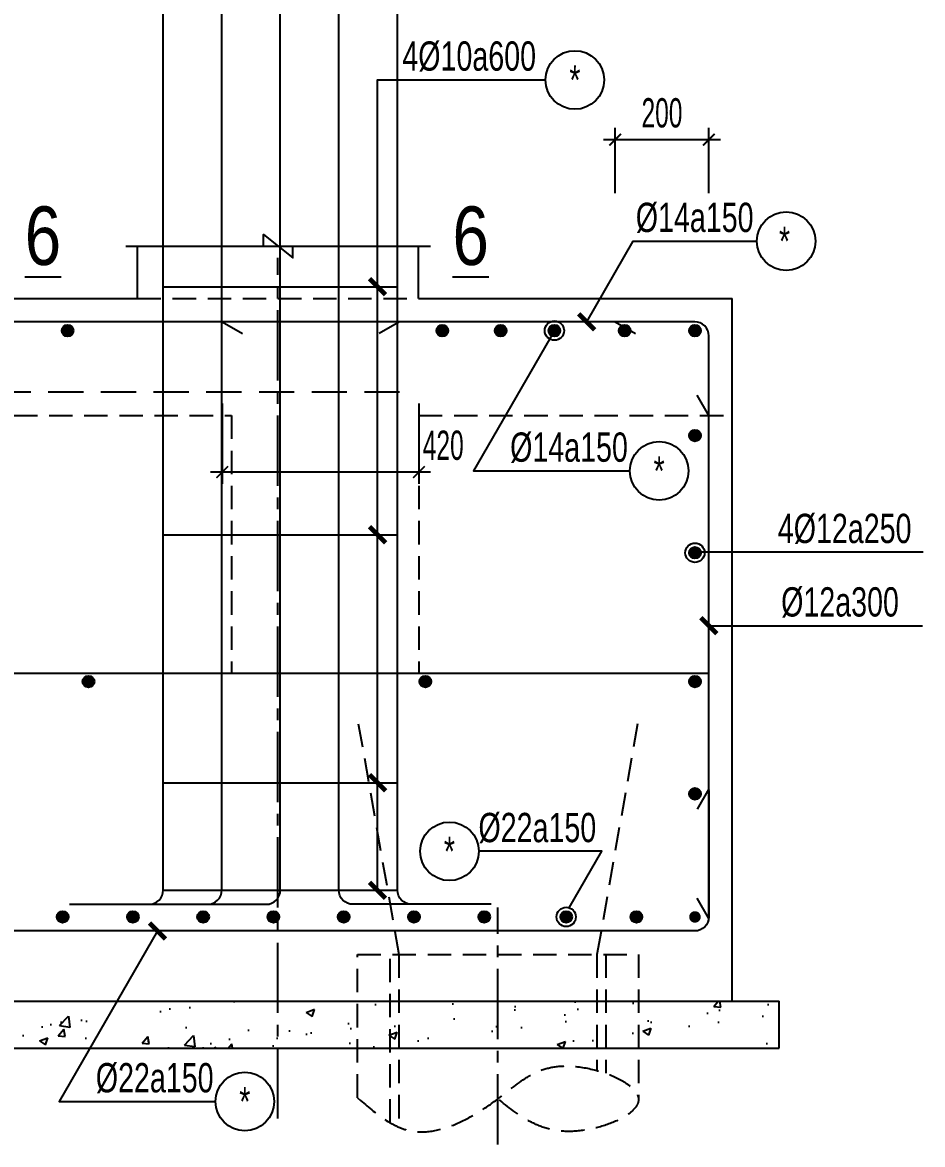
# Model space of a CAD drawing. Header units: metres. Extents: x 71 to 322128, y -14 to 304634.
# Drawn here: x 289851 to 291772, y 294121 to 296516 of the extents above; entities that cross this region are included whole.
import ezdxf
from ezdxf.enums import TextEntityAlignment as Align

# ---------------------------------------------------------------- set-up
doc = ezdxf.new("R2010")
doc.units = ezdxf.units.M
doc.header["$LTSCALE"] = 1000
doc.header["$MEASUREMENT"] = 0
doc.header["$PDMODE"] = 3
doc.linetypes.add('CENTER2', pattern=[1.125, 0.75, -0.125, 0.125, -0.125])
doc.linetypes.add('HIDDEN', pattern=[0.375, 0.25, -0.125])
doc.layers.get('0').update_dxf_attribs({"linetype": 'CONTINUOUS'})
doc.layers.get('Defpoints').update_dxf_attribs({"linetype": 'CONTINUOUS'})
for name, color, linetype in [('CDC.01.AXIS', 160, 'CENTER2'), ('CDC.02.DIM', 1, 'CONTINUOUS'), ('CDC.03.BORDER', 3, 'CONTINUOUS'), ('CDC.04.HIDDEN', 8, 'HIDDEN'), ('CDC.05.STEEL', 4, 'CONTINUOUS'), ('CDC.06.TEXT', 2, 'CONTINUOUS'), ('CDC.10.HATCH', 9, 'CONTINUOUS'), ('CDC.11.NOTE', 8, 'CONTINUOUS'), ('CDC.14.STEELNUM', 9, 'CONTINUOUS'), ('KCS_BORDER', 3, 'CONTINUOUS')]:
    doc.layers.add(name, color=color, linetype=linetype)
doc.styles.add('ARIAL', font='arial.ttf', dxfattribs={"width": 0.6})
doc.dimstyles.new('25', dxfattribs={"dimscale": 25, "dimtxt": 2.5, "dimasz": 1, "dimexe": 1, "dimexo": 0, "dimgap": 1, "dimtad": 1, "dimdec": 0, "dimdsep": 46, "dimtxsty": 'ARIAL', "dimblk": 'ARCHTICK', "dimcen": 1, "dimdle": 1, "dimclrd": 1, "dimclre": 1, "dimclrt": 2, "dimadec": 0, "dimazin": 0, "dimtfac": 0.00072, "dimtdec": 0, "dimtix": 1, "dimtmove": 2, "dimatfit": 3, "dimldrblk": 'ARCHTICK', "dimfxl": 1, "dimtolj": 1, "dimarcsym": 0})
pattern_1 = [(50, (-25187.3, -82331.83), (179.315046, -15.688034), [18.75, -206.25]), (355, (-25187.3, -82331.83), (-34.68783, 188.04803), [15, -165]), (100.4514, (-25172.36, -82333.14), (144.627345, 172.359886), [15.93505, -175.28553]), (46.1842, (-25187.3, -82281.83), (266.81026, -41.37975), [28.125, -309.375]), (96.6356, (-25165.07, -82285.28), (233.66568, 243.52947), [23.90257, -262.92825]), (351.1842, (-25187.3, -82281.83), (233.66549, 243.52965), [22.5, -247.5]), (21, (-25162.3, -82294.33), (149.226763, -100.654723), [18.75, -206.25]), (326, (-25162.3, -82294.33), (60.82883, 181.28751), [15, -165]), (71.4514, (-25149.87, -82302.72), (210.05566, 80.632624), [15.93505, -175.28553]), (37.5, (-25187.3, -82331.83), (3.039964, 83.2234635), [0, -163, 0, -167.5, 0, -165.625]), (7.5, (-25187.3, -82331.83), (65.767384, 98.602928), [0, -95.5, 0, -159.25, 0, -63.125]), (327.5, (-25243.05, -82331.83), (133.455609, -5.638718), [0, -62.5, 0, -195, 0, -258.75]), (317.5, (-25268.05, -82331.83), (145.796542, 25.026246), [0, -81.25, 0, -129.5, 0, -183.75])]

# ---------------------------------------------------------------- blocks, each defined once
blk = doc.blocks.new('_ArchTick')
at = {"color": 0, "linetype": 'ByBlock', "const_width": 0.15}
blk.add_lwpolyline([(-0.5, -0.5), (0.5, 0.5)], dxfattribs=at)
blk = doc.blocks.new('*D104')
at = {"layer": 'CDC.02.DIM', "color": 1, "lineweight": -2, "transparency": 16777216}
for p, q in [((290276.9, 295702.6), (290276.9, 295531.5)), ((290696.9, 295702.6), (290696.9, 295531.5)), ((290721.9, 295556.5), (290251.9, 295556.5))]:
    blk.add_line(p, q, dxfattribs=at)
at = {"layer": 'Defpoints', "color": 0, "transparency": 16777216}
for p in [(290276.9, 295702.6), (290696.9, 295702.6), (290276.9, 295556.5)]:
    blk.add_point(p, dxfattribs=at)
at = {"layer": 'CDC.02.DIM', "color": 1, "lineweight": -2, "transparency": 16777216, "xscale": 25, "yscale": 25, "zscale": 25, "rotation": 180}
blk.add_blockref('_ArchTick', (290276.9, 295556.5), dxfattribs=at)
at = {"layer": 'CDC.02.DIM', "color": 1, "lineweight": -2, "transparency": 16777216, "xscale": 25, "yscale": 25, "zscale": 25}
blk.add_blockref('_ArchTick', (290696.9, 295556.5), dxfattribs=at)
at = {"layer": 'CDC.02.DIM', "color": 2, "transparency": 16777216, "insert": (290748.9, 295613.4), "char_height": 62.5, "attachment_point": 5, "style": 'ARIAL'}
blk.add_mtext('\\A1;420', dxfattribs=at)
blk = doc.blocks.new('*D114')
at = {"layer": 'CDC.02.DIM', "color": 1, "lineweight": -2, "transparency": 16777216}
for p, q in [((291115.9, 296152), (291115.9, 296290.9)), ((291315.9, 296152), (291315.9, 296290.9)), ((291340.9, 296265.9), (291090.9, 296265.9))]:
    blk.add_line(p, q, dxfattribs=at)
at = {"layer": 'Defpoints', "color": 0, "transparency": 16777216}
for p in [(291115.9, 296265.9), (291115.9, 296152), (291315.9, 296152)]:
    blk.add_point(p, dxfattribs=at)
at = {"layer": 'CDC.02.DIM', "color": 1, "lineweight": -2, "transparency": 16777216, "xscale": 25, "yscale": 25, "zscale": 25}
for p, rotation in [((291115.9, 296265.9), 179.999999232104), ((291315.9, 296265.9), 359.999999232104)]:
    blk.add_blockref('_ArchTick', p, dxfattribs=dict(at, rotation=rotation))
at = {"layer": 'CDC.02.DIM', "color": 2, "transparency": 16777216, "insert": (291215.9, 296322.8), "char_height": 62.5, "attachment_point": 5, "rotation": 360, "style": 'ARIAL'}
blk.add_mtext('\\A1;200', dxfattribs=at)

msp = doc.modelspace()

# ---------------------------------------------------------------- hatches: boundary and pattern name
at = {"layer": 'CDC.10.HATCH'}
h = msp.add_hatch(dxfattribs=at)
h.set_pattern_fill('AR-CONC', color=256, scale=25, style=0)
h.set_pattern_definition(pattern_1)
h.paths.add_polyline_path([(289606.9, 294427.2), (289606.9, 294327.2), (289994.7, 294327.2), (290052.4, 294427.2)])
h = msp.add_hatch(dxfattribs=at)
h.set_pattern_fill('AR-CONC', color=256, scale=25, style=0)
h.set_pattern_definition(pattern_1)
h.paths.add_polyline_path([(290132.5, 294427.2), (290074.8, 294327.2), (290396.1, 294327.2), (290396.1, 294427.2)])
h = msp.add_hatch(dxfattribs=at)
h.set_pattern_fill('AR-CONC', color=256, scale=25, style=0)
h.set_pattern_definition(pattern_1)
h.paths.add_polyline_path([(290565.7, 294327.2), (290565.7, 294427.2), (290396.1, 294427.2), (290396.1, 294327.2)])
h = msp.add_hatch(dxfattribs=at)
h.set_pattern_fill('AR-CONC', color=256, scale=25, style=0)
h.set_pattern_definition([(50, (1587.15, -46742.48), (179.315046, -15.688034), [18.75, -206.25]), (355, (1587.15, -46742.48), (-34.68783, 188.04803), [15, -165]), (100.4514, (1602.1, -46743.8), (144.627345, 172.359886), [15.93505, -175.28553]), (46.1842, (1587.15, -46692.48), (266.81026, -41.37975), [28.125, -309.375]), (96.6356, (1609.38, -46695.93), (233.66568, 243.52947), [23.90257, -262.92825]), (351.1842, (1587.15, -46692.48), (233.66549, 243.52965), [22.5, -247.5]), (21, (1612.15, -46704.98), (149.226763, -100.654723), [18.75, -206.25]), (326, (1612.15, -46704.98), (60.82883, 181.28751), [15, -165]), (71.4514, (1624.58, -46713.37), (210.05566, 80.632624), [15.93505, -175.28553]), (37.5, (1587.15, -46742.484), (3.039964, 83.223463), [0, -163, 0, -167.5, 0, -165.625]), (7.5, (1587.15, -46742.48), (65.767384, 98.602928), [0, -95.5, 0, -159.25, 0, -63.125]), (327.5, (1531.4, -46742.484), (133.455609, -5.638718), [0, -62.5, 0, -195, 0, -258.75]), (317.5, (1506.4, -46742.48), (145.796542, 25.026246), [0, -81.25, 0, -129.5, 0, -183.75])])
h.paths.add_polyline_path([(290565.7, 294427.2), (291165.7, 294427.2), (291165.7, 294327.2), (290565.7, 294327.2)])
h = msp.add_hatch(dxfattribs=at)
h.set_pattern_fill('AR-CONC', color=256, scale=25, style=0)
h.set_pattern_definition(pattern_1)
h.paths.add_polyline_path([(291165.7, 294427.2), (291165.7, 294327.2), (291465.9, 294327.2), (291465.9, 294427.2)])

# ---------------------------------------------------------------- linework, layer by layer
at = {"layer": 'CDC.01.AXIS', "ltscale": 0.2}
for p, q in [((290396.1, 294177.2), (290396.1, 296013.5)), ((290865.7, 294121.4), (290865.7, 294627.2))]:
    msp.add_line(p, q, dxfattribs=at)
at = {"layer": 'CDC.03.BORDER'}
for p, q in [((290096.1, 295927.2), (290096.1, 296038.7)), ((290096.1, 295927.2), (290096.1, 296038.7)), ((290696.1, 295927.2), (290696.1, 296038.7)), ((288707.4, 295927.2), (290096.1, 295927.2)), ((290696.1, 295927.2), (291365.9, 295927.2)), ((291365.9, 294427.2), (291365.9, 295927.2))]:
    msp.add_line(p, q, dxfattribs=at)
at = {"layer": 'CDC.04.HIDDEN', "ltscale": 0.2}
for p, q in [((290096.1, 295927.2), (290696.1, 295927.2)), ((288707.4, 295677.2), (290296.9, 295677.2)), ((290296.9, 295677.2), (290296.9, 295127.2)), ((290696.9, 295677.2), (291365.9, 295677.2)), ((290696.9, 295677.2), (290696.9, 295127.2)), ((290296.9, 295127.2), (290696.9, 295127.2)), ((290565.7, 294221.4), (290565.7, 294527.2)), ((290565.7, 294527.2), (291165.7, 294527.2)), ((290635.7, 294168), (290635.7, 294527.2)), ((291095.7, 294527.2), (291095.7, 294273.5)), ((291165.7, 294527.2), (291165.7, 294221.4))]:
    msp.add_line(p, q, dxfattribs=at)
for points in [[(290567.5, 295019.6), (290654.3, 294527.2), (290654.3, 294158.6)], [(291163.9, 295019.6), (291077.1, 294527.2), (291077.1, 294279.4)]]:
    msp.add_lwpolyline(points, dxfattribs=at)
msp.add_spline([(290565.7, 294221.4), (290678.2, 294150.9), (290865.7, 294219), (290998.3, 294288.7), (291165.7, 294216.5), (291015.5, 294149.4), (290865.7, 294219)], degree=3, dxfattribs=at)
at = {"layer": 'CDC.05.STEEL', "ltscale": 0.3}
for p, q in [((290151.1, 295952.2), (290651.1, 295952.2)), ((291285.9, 295877.2), (288707.4, 295877.2)), ((290276.9, 295877.2), (290320.2, 295852.2)), ((290655.6, 295877.2), (290612.3, 295852.2)), ((291115.9, 295877.2), (291159.2, 295852.2)), ((291315.9, 295677.2), (291290.9, 295720.5)), ((290151.1, 295422.8), (290651.1, 295422.8)), ((288856.9, 295127.2), (291315.9, 295127.2)), ((290151.1, 294893.5), (290651.1, 294893.5)), ((291315.7, 294880.5), (291290.7, 294837.2)), ((290151.1, 294664.2), (290651.1, 294664.2)), ((291315.7, 294603.8), (291290.7, 294647.1))]:
    msp.add_line(p, q, dxfattribs=at)
at = {"layer": 'CDC.05.STEEL', "linetype": 'HIDDEN', "ltscale": 0.3}
msp.add_line((290655.6, 295727.2), (288707.4, 295727.2), dxfattribs=at)
at = {"layer": 'CDC.05.STEEL', "ltscale": 0.3}
for points in [[(290076.1, 294634.2), (290246.1, 294634.2, 0.414214), (290276.1, 294664.2), (290276.1, 297727.2)], [(290726.1, 294634.2), (290556.1, 294634.2, -0.414214), (290526.1, 294664.2), (290526.1, 297727.2)], [(289951.1, 294634.2), (290121.1, 294634.2, 0.414214), (290151.1, 294664.2), (290151.1, 296727.2)], [(290201.1, 294634.2), (290371.1, 294634.2, 0.414214), (290401.1, 294664.2), (290401.1, 296727.2)], [(290851.1, 294634.2), (290681.1, 294634.2, -0.414214), (290651.1, 294664.2), (290651.1, 296727.2)], [(291315.9, 294607.2), (291315.9, 295847.2, 0.414214), (291285.9, 295877.2), (291115.9, 295877.2)], [(291315.9, 294877.2), (291315.9, 294607.2, -0.414214), (291285.9, 294577.2), (288886.9, 294577.2, -0.414214), (288856.9, 294607.2), (288856.9, 294877.2)]]:
    msp.add_lwpolyline(points, format="xyb", dxfattribs=at)
at = {"layer": 'CDC.05.STEEL', "const_width": 12.3}
for points in [[(289946.9, 295864.5, 1), (289946.9, 295852.2, 1)], [(289946.9, 295864.5, 1), (289946.9, 295852.2, 1)], [(289946.9, 295864.5, 1), (289946.9, 295852.2, 1)], [(289946.9, 295864.5, 1), (289946.9, 295852.2, 1)], [(289946.9, 295864.5, 1), (289946.9, 295852.2, 1)], [(289946.9, 295864.5, 1), (289946.9, 295852.2, 1)], [(289946.9, 295864.5, 1), (289946.9, 295852.2, 1)], [(289946.9, 295864.5, 1), (289946.9, 295852.2, 1)], [(289946.9, 295864.5, 1), (289946.9, 295852.2, 1)], [(289946.9, 295864.5, 1), (289946.9, 295852.2, 1)], [(289946.9, 295864.5, 1), (289946.9, 295852.2, 1)], [(289946.9, 295864.5, 1), (289946.9, 295852.2, 1)], [(289946.9, 295864.5, 1), (289946.9, 295852.2, 1)], [(289946.9, 295864.5, 1), (289946.9, 295852.2, 1)], [(289946.9, 295864.5, 1), (289946.9, 295852.2, 1)], [(289946.9, 295864.5, 1), (289946.9, 295852.2, 1)], [(289946.9, 295864.5, 1), (289946.9, 295852.2, 1)], [(289946.9, 295864.5, 1), (289946.9, 295852.2, 1)], [(289946.9, 295864.5, 1), (289946.9, 295852.2, 1)], [(289946.9, 295864.5, 1), (289946.9, 295852.2, 1)], [(290746.9, 295864.5, 1), (290746.9, 295852.2, 1)], [(290746.9, 295864.5, 1), (290746.9, 295852.2, 1)], [(290746.9, 295864.5, 1), (290746.9, 295852.2, 1)], [(290746.9, 295864.5, 1), (290746.9, 295852.2, 1)], [(290746.9, 295864.5, 1), (290746.9, 295852.2, 1)], [(290746.9, 295864.5, 1), (290746.9, 295852.2, 1)], [(290746.9, 295864.5, 1), (290746.9, 295852.2, 1)], [(290746.9, 295864.5, 1), (290746.9, 295852.2, 1)], [(290746.9, 295864.5, 1), (290746.9, 295852.2, 1)], [(290746.9, 295864.5, 1), (290746.9, 295852.2, 1)], [(290746.9, 295864.5, 1), (290746.9, 295852.2, 1)], [(290746.9, 295864.5, 1), (290746.9, 295852.2, 1)], [(290746.9, 295864.5, 1), (290746.9, 295852.2, 1)], [(290746.9, 295864.5, 1), (290746.9, 295852.2, 1)], [(290746.9, 295864.5, 1), (290746.9, 295852.2, 1)], [(290746.9, 295864.5, 1), (290746.9, 295852.2, 1)], [(290746.9, 295864.5, 1), (290746.9, 295852.2, 1)], [(290746.9, 295864.5, 1), (290746.9, 295852.2, 1)], [(290746.9, 295864.5, 1), (290746.9, 295852.2, 1)], [(290746.9, 295864.5, 1), (290746.9, 295852.2, 1)], [(290871.4, 295864.5, 1), (290871.4, 295852.2, 1)], [(290871.4, 295864.5, 1), (290871.4, 295852.2, 1)], [(290871.4, 295864.5, 1), (290871.4, 295852.2, 1)], [(290871.4, 295864.5, 1), (290871.4, 295852.2, 1)], [(290871.4, 295864.5, 1), (290871.4, 295852.2, 1)], [(290871.4, 295864.5, 1), (290871.4, 295852.2, 1)], [(290871.4, 295864.5, 1), (290871.4, 295852.2, 1)], [(290871.4, 295864.5, 1), (290871.4, 295852.2, 1)], [(290871.4, 295864.5, 1), (290871.4, 295852.2, 1)], [(290871.4, 295864.5, 1), (290871.4, 295852.2, 1)], [(290871.4, 295864.5, 1), (290871.4, 295852.2, 1)], [(290871.4, 295864.5, 1), (290871.4, 295852.2, 1)], [(290871.4, 295864.5, 1), (290871.4, 295852.2, 1)], [(290871.4, 295864.5, 1), (290871.4, 295852.2, 1)], [(290871.4, 295864.5, 1), (290871.4, 295852.2, 1)], [(290871.4, 295864.5, 1), (290871.4, 295852.2, 1)], [(290871.4, 295864.5, 1), (290871.4, 295852.2, 1)], [(290871.4, 295864.5, 1), (290871.4, 295852.2, 1)], [(290871.4, 295864.5, 1), (290871.4, 295852.2, 1)], [(290871.4, 295864.5, 1), (290871.4, 295852.2, 1)], [(290986.3, 295864.5, 1), (290986.3, 295852.2, 1)], [(290986.3, 295864.5, 1), (290986.3, 295852.2, 1)], [(290986.3, 295864.5, 1), (290986.3, 295852.2, 1)], [(290986.3, 295864.5, 1), (290986.3, 295852.2, 1)], [(290986.3, 295864.5, 1), (290986.3, 295852.2, 1)], [(290986.3, 295864.5, 1), (290986.3, 295852.2, 1)], [(290986.3, 295864.5, 1), (290986.3, 295852.2, 1)], [(290986.3, 295864.5, 1), (290986.3, 295852.2, 1)], [(290986.3, 295864.5, 1), (290986.3, 295852.2, 1)], [(290986.3, 295864.5, 1), (290986.3, 295852.2, 1)], [(290986.3, 295864.5, 1), (290986.3, 295852.2, 1)], [(290986.3, 295864.5, 1), (290986.3, 295852.2, 1)], [(290986.3, 295864.5, 1), (290986.3, 295852.2, 1)], [(290986.3, 295864.5, 1), (290986.3, 295852.2, 1)], [(290986.3, 295864.5, 1), (290986.3, 295852.2, 1)], [(290986.3, 295864.5, 1), (290986.3, 295852.2, 1)], [(290986.3, 295864.5, 1), (290986.3, 295852.2, 1)], [(290986.3, 295864.5, 1), (290986.3, 295852.2, 1)], [(290986.3, 295864.5, 1), (290986.3, 295852.2, 1)], [(290986.3, 295864.5, 1), (290986.3, 295852.2, 1)], [(291136.3, 295864.5, 1), (291136.3, 295852.2, 1)], [(291136.3, 295864.5, 1), (291136.3, 295852.2, 1)], [(291136.3, 295864.5, 1), (291136.3, 295852.2, 1)], [(291136.3, 295864.5, 1), (291136.3, 295852.2, 1)], [(291136.3, 295864.5, 1), (291136.3, 295852.2, 1)], [(291136.3, 295864.5, 1), (291136.3, 295852.2, 1)], [(291136.3, 295864.5, 1), (291136.3, 295852.2, 1)], [(291136.3, 295864.5, 1), (291136.3, 295852.2, 1)], [(291136.3, 295864.5, 1), (291136.3, 295852.2, 1)], [(291136.3, 295864.5, 1), (291136.3, 295852.2, 1)], [(291136.3, 295864.5, 1), (291136.3, 295852.2, 1)], [(291136.3, 295864.5, 1), (291136.3, 295852.2, 1)], [(291136.3, 295864.5, 1), (291136.3, 295852.2, 1)], [(291136.3, 295864.5, 1), (291136.3, 295852.2, 1)], [(291136.3, 295864.5, 1), (291136.3, 295852.2, 1)], [(291136.3, 295864.5, 1), (291136.3, 295852.2, 1)], [(291136.3, 295864.5, 1), (291136.3, 295852.2, 1)], [(291136.3, 295864.5, 1), (291136.3, 295852.2, 1)], [(291136.3, 295864.5, 1), (291136.3, 295852.2, 1)], [(291136.3, 295864.5, 1), (291136.3, 295852.2, 1)], [(291286.3, 295864.5, 1), (291286.3, 295852.2, 1)], [(291286.3, 295864.5, 1), (291286.3, 295852.2, 1)], [(291286.3, 295864.5, 1), (291286.3, 295852.2, 1)], [(291286.3, 295864.5, 1), (291286.3, 295852.2, 1)], [(291286.3, 295864.5, 1), (291286.3, 295852.2, 1)], [(291286.3, 295864.5, 1), (291286.3, 295852.2, 1)], [(291286.3, 295864.5, 1), (291286.3, 295852.2, 1)], [(291286.3, 295864.5, 1), (291286.3, 295852.2, 1)], [(291286.3, 295864.5, 1), (291286.3, 295852.2, 1)], [(291286.3, 295864.5, 1), (291286.3, 295852.2, 1)], [(291286.3, 295864.5, 1), (291286.3, 295852.2, 1)], [(291286.3, 295864.5, 1), (291286.3, 295852.2, 1)], [(291286.3, 295864.5, 1), (291286.3, 295852.2, 1)], [(291286.3, 295864.5, 1), (291286.3, 295852.2, 1)], [(291286.3, 295864.5, 1), (291286.3, 295852.2, 1)], [(291286.3, 295864.5, 1), (291286.3, 295852.2, 1)], [(291286.3, 295864.5, 1), (291286.3, 295852.2, 1)], [(291286.3, 295864.5, 1), (291286.3, 295852.2, 1)], [(291286.3, 295864.5, 1), (291286.3, 295852.2, 1)], [(291286.3, 295864.5, 1), (291286.3, 295852.2, 1)], [(291286.3, 295640.6, -1), (291286.3, 295628.3, -1)], [(291286.3, 295640.6, -1), (291286.3, 295628.3, -1)], [(291286.3, 295640.6, -1), (291286.3, 295628.3, -1)], [(291286.3, 295640.6, -1), (291286.3, 295628.3, -1)], [(291286.3, 295640.6, -1), (291286.3, 295628.3, -1)], [(291286.3, 295640.6, -1), (291286.3, 295628.3, -1)], [(291286.3, 295640.6, -1), (291286.3, 295628.3, -1)], [(291286.3, 295640.6, -1), (291286.3, 295628.3, -1)], [(291286.3, 295640.6, -1), (291286.3, 295628.3, -1)], [(291286.3, 295640.6, -1), (291286.3, 295628.3, -1)], [(291286.3, 295640.6, -1), (291286.3, 295628.3, -1)], [(291286.3, 295640.6, -1), (291286.3, 295628.3, -1)], [(291286.3, 295640.6, -1), (291286.3, 295628.3, -1)], [(291286.3, 295640.6, -1), (291286.3, 295628.3, -1)], [(291286.3, 295640.6, -1), (291286.3, 295628.3, -1)], [(291286.3, 295640.6, -1), (291286.3, 295628.3, -1)], [(291286.3, 295640.6, -1), (291286.3, 295628.3, -1)], [(291286.3, 295640.6, -1), (291286.3, 295628.3, -1)], [(291286.3, 295640.6, -1), (291286.3, 295628.3, -1)], [(291286.3, 295640.6, -1), (291286.3, 295628.3, -1)], [(291286.3, 295640.6, -1), (291286.3, 295628.3, -1)], [(291286.3, 295640.6, -1), (291286.3, 295628.3, -1)], [(291286.3, 295640.6, -1), (291286.3, 295628.3, -1)], [(291286.3, 295640.6, -1), (291286.3, 295628.3, -1)], [(291286.3, 295640.6, -1), (291286.3, 295628.3, -1)], [(291286.3, 295640.6, -1), (291286.3, 295628.3, -1)], [(291286.3, 295640.6, -1), (291286.3, 295628.3, -1)], [(291286.3, 295640.6, -1), (291286.3, 295628.3, -1)], [(291286.3, 295640.6, -1), (291286.3, 295628.3, -1)], [(291286.3, 295640.6, -1), (291286.3, 295628.3, -1)], [(291286.3, 295640.6, -1), (291286.3, 295628.3, -1)], [(291286.3, 295640.6, -1), (291286.3, 295628.3, -1)], [(291286.3, 295640.6, -1), (291286.3, 295628.3, -1)], [(291286.3, 295640.6, -1), (291286.3, 295628.3, -1)], [(291286.3, 295640.6, -1), (291286.3, 295628.3, -1)], [(291286.3, 295640.6, -1), (291286.3, 295628.3, -1)], [(291286.3, 295640.6, -1), (291286.3, 295628.3, -1)], [(291286.3, 295640.6, -1), (291286.3, 295628.3, -1)], [(291286.3, 295640.6, -1), (291286.3, 295628.3, -1)], [(291286.3, 295640.6, -1), (291286.3, 295628.3, -1)], [(291286.3, 295390.6, -1), (291286.3, 295378.3, -1)], [(291286.3, 295390.6, -1), (291286.3, 295378.3, -1)], [(291286.3, 295390.6, -1), (291286.3, 295378.3, -1)], [(291286.3, 295390.6, -1), (291286.3, 295378.3, -1)], [(291286.3, 295390.6, -1), (291286.3, 295378.3, -1)], [(291286.3, 295390.6, -1), (291286.3, 295378.3, -1)], [(291286.3, 295390.6, -1), (291286.3, 295378.3, -1)], [(291286.3, 295390.6, -1), (291286.3, 295378.3, -1)], [(291286.3, 295390.6, -1), (291286.3, 295378.3, -1)], [(291286.3, 295390.6, -1), (291286.3, 295378.3, -1)], [(291286.3, 295390.6, -1), (291286.3, 295378.3, -1)], [(291286.3, 295390.6, -1), (291286.3, 295378.3, -1)], [(291286.3, 295390.6, -1), (291286.3, 295378.3, -1)], [(291286.3, 295390.6, -1), (291286.3, 295378.3, -1)], [(291286.3, 295390.6, -1), (291286.3, 295378.3, -1)], [(291286.3, 295390.6, -1), (291286.3, 295378.3, -1)], [(291286.3, 295390.6, -1), (291286.3, 295378.3, -1)], [(291286.3, 295390.6, -1), (291286.3, 295378.3, -1)], [(291286.3, 295390.6, -1), (291286.3, 295378.3, -1)], [(291286.3, 295390.6, -1), (291286.3, 295378.3, -1)], [(291286.3, 295390.6, -1), (291286.3, 295378.3, -1)], [(291286.3, 295390.6, -1), (291286.3, 295378.3, -1)], [(291286.3, 295390.6, -1), (291286.3, 295378.3, -1)], [(291286.3, 295390.6, -1), (291286.3, 295378.3, -1)], [(291286.3, 295390.6, -1), (291286.3, 295378.3, -1)], [(291286.3, 295390.6, -1), (291286.3, 295378.3, -1)], [(291286.3, 295390.6, -1), (291286.3, 295378.3, -1)], [(291286.3, 295390.6, -1), (291286.3, 295378.3, -1)], [(291286.3, 295390.6, -1), (291286.3, 295378.3, -1)], [(291286.3, 295390.6, -1), (291286.3, 295378.3, -1)], [(291286.3, 295390.6, -1), (291286.3, 295378.3, -1)], [(291286.3, 295390.6, -1), (291286.3, 295378.3, -1)], [(291286.3, 295390.6, -1), (291286.3, 295378.3, -1)], [(291286.3, 295390.6, -1), (291286.3, 295378.3, -1)], [(291286.3, 295390.6, -1), (291286.3, 295378.3, -1)], [(291286.3, 295390.6, -1), (291286.3, 295378.3, -1)], [(291286.3, 295390.6, -1), (291286.3, 295378.3, -1)], [(291286.3, 295390.6, -1), (291286.3, 295378.3, -1)], [(291286.3, 295390.6, -1), (291286.3, 295378.3, -1)], [(291286.3, 295390.6, -1), (291286.3, 295378.3, -1)], [(289991.6, 295115.6, -1), (289991.6, 295103.3, -1)], [(289991.6, 295115.6, -1), (289991.6, 295103.3, -1)], [(289991.6, 295115.6, -1), (289991.6, 295103.3, -1)], [(289991.6, 295115.6, -1), (289991.6, 295103.3, -1)], [(289991.6, 295115.6, -1), (289991.6, 295103.3, -1)], [(289991.6, 295115.6, -1), (289991.6, 295103.3, -1)], [(289991.6, 295115.6, -1), (289991.6, 295103.3, -1)], [(289991.6, 295115.6, -1), (289991.6, 295103.3, -1)], [(289991.6, 295115.6, -1), (289991.6, 295103.3, -1)], [(289991.6, 295115.6, -1), (289991.6, 295103.3, -1)], [(289991.6, 295115.6, -1), (289991.6, 295103.3, -1)], [(289991.6, 295115.6, -1), (289991.6, 295103.3, -1)], [(289991.6, 295115.6, -1), (289991.6, 295103.3, -1)], [(289991.6, 295115.6, -1), (289991.6, 295103.3, -1)], [(289991.6, 295115.6, -1), (289991.6, 295103.3, -1)], [(289991.6, 295115.6, -1), (289991.6, 295103.3, -1)], [(289991.6, 295115.6, -1), (289991.6, 295103.3, -1)], [(289991.6, 295115.6, -1), (289991.6, 295103.3, -1)], [(289991.6, 295115.6, -1), (289991.6, 295103.3, -1)], [(289991.6, 295115.6, -1), (289991.6, 295103.3, -1)], [(289991.6, 295115.6, -1), (289991.6, 295103.3, -1)], [(289991.6, 295115.6, -1), (289991.6, 295103.3, -1)], [(289991.6, 295115.6, -1), (289991.6, 295103.3, -1)], [(289991.6, 295115.6, -1), (289991.6, 295103.3, -1)], [(289991.6, 295115.6, -1), (289991.6, 295103.3, -1)], [(289991.6, 295115.6, -1), (289991.6, 295103.3, -1)], [(289991.6, 295115.6, -1), (289991.6, 295103.3, -1)], [(289991.6, 295115.6, -1), (289991.6, 295103.3, -1)], [(289991.6, 295115.6, -1), (289991.6, 295103.3, -1)], [(289991.6, 295115.6, -1), (289991.6, 295103.3, -1)], [(289991.6, 295115.6, -1), (289991.6, 295103.3, -1)], [(289991.6, 295115.6, -1), (289991.6, 295103.3, -1)], [(289991.6, 295115.6, -1), (289991.6, 295103.3, -1)], [(289991.6, 295115.6, -1), (289991.6, 295103.3, -1)], [(289991.6, 295115.6, -1), (289991.6, 295103.3, -1)], [(289991.6, 295115.6, -1), (289991.6, 295103.3, -1)], [(289991.6, 295115.6, -1), (289991.6, 295103.3, -1)], [(289991.6, 295115.6, -1), (289991.6, 295103.3, -1)], [(289991.6, 295115.6, -1), (289991.6, 295103.3, -1)], [(289991.6, 295115.6, -1), (289991.6, 295103.3, -1)], [(290710.7, 295115.6, -1), (290710.7, 295103.3, -1)], [(290710.7, 295115.6, -1), (290710.7, 295103.3, -1)], [(290710.7, 295115.6, -1), (290710.7, 295103.3, -1)], [(290710.7, 295115.6, -1), (290710.7, 295103.3, -1)], [(290710.7, 295115.6, -1), (290710.7, 295103.3, -1)], [(290710.7, 295115.6, -1), (290710.7, 295103.3, -1)], [(290710.7, 295115.6, -1), (290710.7, 295103.3, -1)], [(290710.7, 295115.6, -1), (290710.7, 295103.3, -1)], [(290710.7, 295115.6, -1), (290710.7, 295103.3, -1)], [(290710.7, 295115.6, -1), (290710.7, 295103.3, -1)], [(290710.7, 295115.6, -1), (290710.7, 295103.3, -1)], [(290710.7, 295115.6, -1), (290710.7, 295103.3, -1)], [(290710.7, 295115.6, -1), (290710.7, 295103.3, -1)], [(290710.7, 295115.6, -1), (290710.7, 295103.3, -1)], [(290710.7, 295115.6, -1), (290710.7, 295103.3, -1)], [(290710.7, 295115.6, -1), (290710.7, 295103.3, -1)], [(290710.7, 295115.6, -1), (290710.7, 295103.3, -1)], [(290710.7, 295115.6, -1), (290710.7, 295103.3, -1)], [(290710.7, 295115.6, -1), (290710.7, 295103.3, -1)], [(290710.7, 295115.6, -1), (290710.7, 295103.3, -1)], [(290710.7, 295115.6, -1), (290710.7, 295103.3, -1)], [(290710.7, 295115.6, -1), (290710.7, 295103.3, -1)], [(290710.7, 295115.6, -1), (290710.7, 295103.3, -1)], [(290710.7, 295115.6, -1), (290710.7, 295103.3, -1)], [(290710.7, 295115.6, -1), (290710.7, 295103.3, -1)], [(290710.7, 295115.6, -1), (290710.7, 295103.3, -1)], [(290710.7, 295115.6, -1), (290710.7, 295103.3, -1)], [(290710.7, 295115.6, -1), (290710.7, 295103.3, -1)], [(290710.7, 295115.6, -1), (290710.7, 295103.3, -1)], [(290710.7, 295115.6, -1), (290710.7, 295103.3, -1)], [(290710.7, 295115.6, -1), (290710.7, 295103.3, -1)], [(290710.7, 295115.6, -1), (290710.7, 295103.3, -1)], [(290710.7, 295115.6, -1), (290710.7, 295103.3, -1)], [(290710.7, 295115.6, -1), (290710.7, 295103.3, -1)], [(290710.7, 295115.6, -1), (290710.7, 295103.3, -1)], [(290710.7, 295115.6, -1), (290710.7, 295103.3, -1)], [(290710.7, 295115.6, -1), (290710.7, 295103.3, -1)], [(290710.7, 295115.6, -1), (290710.7, 295103.3, -1)], [(290710.7, 295115.6, -1), (290710.7, 295103.3, -1)], [(290710.7, 295115.6, -1), (290710.7, 295103.3, -1)], [(291286.3, 295115.6, -1), (291286.3, 295103.3, -1)], [(291286.3, 295115.6, -1), (291286.3, 295103.3, -1)], [(291286.3, 295115.6, -1), (291286.3, 295103.3, -1)], [(291286.3, 295115.6, -1), (291286.3, 295103.3, -1)], [(291286.3, 295115.6, -1), (291286.3, 295103.3, -1)], [(291286.3, 295115.6, -1), (291286.3, 295103.3, -1)], [(291286.3, 295115.6, -1), (291286.3, 295103.3, -1)], [(291286.3, 295115.6, -1), (291286.3, 295103.3, -1)], [(291286.3, 295115.6, -1), (291286.3, 295103.3, -1)], [(291286.3, 295115.6, -1), (291286.3, 295103.3, -1)], [(291286.3, 295115.6, -1), (291286.3, 295103.3, -1)], [(291286.3, 295115.6, -1), (291286.3, 295103.3, -1)], [(291286.3, 295115.6, -1), (291286.3, 295103.3, -1)], [(291286.3, 295115.6, -1), (291286.3, 295103.3, -1)], [(291286.3, 295115.6, -1), (291286.3, 295103.3, -1)], [(291286.3, 295115.6, -1), (291286.3, 295103.3, -1)], [(291286.3, 295115.6, -1), (291286.3, 295103.3, -1)], [(291286.3, 295115.6, -1), (291286.3, 295103.3, -1)], [(291286.3, 295115.6, -1), (291286.3, 295103.3, -1)], [(291286.3, 295115.6, -1), (291286.3, 295103.3, -1)], [(291286.3, 295115.6, -1), (291286.3, 295103.3, -1)], [(291286.3, 295115.6, -1), (291286.3, 295103.3, -1)], [(291286.3, 295115.6, -1), (291286.3, 295103.3, -1)], [(291286.3, 295115.6, -1), (291286.3, 295103.3, -1)], [(291286.3, 295115.6, -1), (291286.3, 295103.3, -1)], [(291286.3, 295115.6, -1), (291286.3, 295103.3, -1)], [(291286.3, 295115.6, -1), (291286.3, 295103.3, -1)], [(291286.3, 295115.6, -1), (291286.3, 295103.3, -1)], [(291286.3, 295115.6, -1), (291286.3, 295103.3, -1)], [(291286.3, 295115.6, -1), (291286.3, 295103.3, -1)], [(291286.3, 295115.6, -1), (291286.3, 295103.3, -1)], [(291286.3, 295115.6, -1), (291286.3, 295103.3, -1)], [(291286.3, 295115.6, -1), (291286.3, 295103.3, -1)], [(291286.3, 295115.6, -1), (291286.3, 295103.3, -1)], [(291286.3, 295115.6, -1), (291286.3, 295103.3, -1)], [(291286.3, 295115.6, -1), (291286.3, 295103.3, -1)], [(291286.3, 295115.6, -1), (291286.3, 295103.3, -1)], [(291286.3, 295115.6, -1), (291286.3, 295103.3, -1)], [(291286.3, 295115.6, -1), (291286.3, 295103.3, -1)], [(291286.3, 295115.6, -1), (291286.3, 295103.3, -1)], [(291286.3, 294876.1, -1), (291286.3, 294863.7, -1)], [(291286.3, 294876.1, -1), (291286.3, 294863.7, -1)], [(291286.3, 294876.1, -1), (291286.3, 294863.7, -1)], [(291286.3, 294876.1, -1), (291286.3, 294863.7, -1)], [(291286.3, 294876.1, -1), (291286.3, 294863.7, -1)], [(291286.3, 294876.1, -1), (291286.3, 294863.7, -1)], [(291286.3, 294876.1, -1), (291286.3, 294863.7, -1)], [(291286.3, 294876.1, -1), (291286.3, 294863.7, -1)], [(291286.3, 294876.1, -1), (291286.3, 294863.7, -1)], [(291286.3, 294876.1, -1), (291286.3, 294863.7, -1)], [(291286.3, 294876.1, -1), (291286.3, 294863.7, -1)], [(291286.3, 294876.1, -1), (291286.3, 294863.7, -1)], [(291286.3, 294876.1, -1), (291286.3, 294863.7, -1)], [(291286.3, 294876.1, -1), (291286.3, 294863.7, -1)], [(291286.3, 294876.1, -1), (291286.3, 294863.7, -1)], [(291286.3, 294876.1, -1), (291286.3, 294863.7, -1)], [(291286.3, 294876.1, -1), (291286.3, 294863.7, -1)], [(291286.3, 294876.1, -1), (291286.3, 294863.7, -1)], [(291286.3, 294876.1, -1), (291286.3, 294863.7, -1)], [(291286.3, 294876.1, -1), (291286.3, 294863.7, -1)], [(291286.3, 294876.1, -1), (291286.3, 294863.7, -1)], [(291286.3, 294876.1, -1), (291286.3, 294863.7, -1)], [(291286.3, 294876.1, -1), (291286.3, 294863.7, -1)], [(291286.3, 294876.1, -1), (291286.3, 294863.7, -1)], [(291286.3, 294876.1, -1), (291286.3, 294863.7, -1)], [(291286.3, 294876.1, -1), (291286.3, 294863.7, -1)], [(291286.3, 294876.1, -1), (291286.3, 294863.7, -1)], [(291286.3, 294876.1, -1), (291286.3, 294863.7, -1)], [(291286.3, 294876.1, -1), (291286.3, 294863.7, -1)], [(291286.3, 294876.1, -1), (291286.3, 294863.7, -1)], [(291286.3, 294876.1, -1), (291286.3, 294863.7, -1)], [(291286.3, 294876.1, -1), (291286.3, 294863.7, -1)], [(291286.3, 294876.1, -1), (291286.3, 294863.7, -1)], [(291286.3, 294876.1, -1), (291286.3, 294863.7, -1)], [(291286.3, 294876.1, -1), (291286.3, 294863.7, -1)], [(291286.3, 294876.1, -1), (291286.3, 294863.7, -1)], [(291286.3, 294876.1, -1), (291286.3, 294863.7, -1)], [(291286.3, 294876.1, -1), (291286.3, 294863.7, -1)], [(291286.3, 294876.1, -1), (291286.3, 294863.7, -1)], [(291286.3, 294876.1, -1), (291286.3, 294863.7, -1)], [(289936.4, 294613.3, 1), (289936.4, 294601, 1)], [(289936.4, 294613.3, 1), (289936.4, 294601, 1)], [(289936.4, 294613.3, 1), (289936.4, 294601, 1)], [(289936.4, 294613.3, 1), (289936.4, 294601, 1)], [(289936.4, 294613.3, 1), (289936.4, 294601, 1)], [(289936.4, 294613.3, 1), (289936.4, 294601, 1)], [(289936.4, 294613.3, 1), (289936.4, 294601, 1)], [(289936.4, 294613.3, 1), (289936.4, 294601, 1)], [(289936.4, 294613.3, 1), (289936.4, 294601, 1)], [(289936.4, 294613.3, 1), (289936.4, 294601, 1)], [(289936.4, 294613.3, 1), (289936.4, 294601, 1)], [(289936.4, 294613.3, 1), (289936.4, 294601, 1)], [(289936.4, 294613.3, 1), (289936.4, 294601, 1)], [(289936.4, 294613.3, 1), (289936.4, 294601, 1)], [(289936.4, 294613.3, 1), (289936.4, 294601, 1)], [(289936.4, 294613.3, 1), (289936.4, 294601, 1)], [(289936.4, 294613.3, 1), (289936.4, 294601, 1)], [(289936.4, 294613.3, 1), (289936.4, 294601, 1)], [(289936.4, 294613.3, 1), (289936.4, 294601, 1)], [(289936.4, 294613.3, 1), (289936.4, 294601, 1)], [(290086.4, 294613.3, 1), (290086.4, 294601, 1)], [(290086.4, 294613.3, 1), (290086.4, 294601, 1)], [(290086.4, 294613.3, 1), (290086.4, 294601, 1)], [(290086.4, 294613.3, 1), (290086.4, 294601, 1)], [(290086.4, 294613.3, 1), (290086.4, 294601, 1)], [(290086.4, 294613.3, 1), (290086.4, 294601, 1)], [(290086.4, 294613.3, 1), (290086.4, 294601, 1)], [(290086.4, 294613.3, 1), (290086.4, 294601, 1)], [(290086.4, 294613.3, 1), (290086.4, 294601, 1)], [(290086.4, 294613.3, 1), (290086.4, 294601, 1)], [(290086.4, 294613.3, 1), (290086.4, 294601, 1)], [(290086.4, 294613.3, 1), (290086.4, 294601, 1)], [(290086.4, 294613.3, 1), (290086.4, 294601, 1)], [(290086.4, 294613.3, 1), (290086.4, 294601, 1)], [(290086.4, 294613.3, 1), (290086.4, 294601, 1)], [(290086.4, 294613.3, 1), (290086.4, 294601, 1)], [(290086.4, 294613.3, 1), (290086.4, 294601, 1)], [(290086.4, 294613.3, 1), (290086.4, 294601, 1)], [(290086.4, 294613.3, 1), (290086.4, 294601, 1)], [(290086.4, 294613.3, 1), (290086.4, 294601, 1)], [(290236.4, 294613.3, 1), (290236.4, 294601, 1)], [(290236.4, 294613.3, 1), (290236.4, 294601, 1)], [(290236.4, 294613.3, 1), (290236.4, 294601, 1)], [(290236.4, 294613.3, 1), (290236.4, 294601, 1)], [(290236.4, 294613.3, 1), (290236.4, 294601, 1)], [(290236.4, 294613.3, 1), (290236.4, 294601, 1)], [(290236.4, 294613.3, 1), (290236.4, 294601, 1)], [(290236.4, 294613.3, 1), (290236.4, 294601, 1)], [(290236.4, 294613.3, 1), (290236.4, 294601, 1)], [(290236.4, 294613.3, 1), (290236.4, 294601, 1)], [(290236.4, 294613.3, 1), (290236.4, 294601, 1)], [(290236.4, 294613.3, 1), (290236.4, 294601, 1)], [(290236.4, 294613.3, 1), (290236.4, 294601, 1)], [(290236.4, 294613.3, 1), (290236.4, 294601, 1)], [(290236.4, 294613.3, 1), (290236.4, 294601, 1)], [(290236.4, 294613.3, 1), (290236.4, 294601, 1)], [(290236.4, 294613.3, 1), (290236.4, 294601, 1)], [(290236.4, 294613.3, 1), (290236.4, 294601, 1)], [(290236.4, 294613.3, 1), (290236.4, 294601, 1)], [(290236.4, 294613.3, 1), (290236.4, 294601, 1)], [(290386.4, 294613.3, 1), (290386.4, 294601, 1)], [(290386.4, 294613.3, 1), (290386.4, 294601, 1)], [(290386.4, 294613.3, 1), (290386.4, 294601, 1)], [(290386.4, 294613.3, 1), (290386.4, 294601, 1)], [(290386.4, 294613.3, 1), (290386.4, 294601, 1)], [(290386.4, 294613.3, 1), (290386.4, 294601, 1)], [(290386.4, 294613.3, 1), (290386.4, 294601, 1)], [(290386.4, 294613.3, 1), (290386.4, 294601, 1)], [(290386.4, 294613.3, 1), (290386.4, 294601, 1)], [(290386.4, 294613.3, 1), (290386.4, 294601, 1)], [(290386.4, 294613.3, 1), (290386.4, 294601, 1)], [(290386.4, 294613.3, 1), (290386.4, 294601, 1)], [(290386.4, 294613.3, 1), (290386.4, 294601, 1)], [(290386.4, 294613.3, 1), (290386.4, 294601, 1)], [(290386.4, 294613.3, 1), (290386.4, 294601, 1)], [(290386.4, 294613.3, 1), (290386.4, 294601, 1)], [(290386.4, 294613.3, 1), (290386.4, 294601, 1)], [(290386.4, 294613.3, 1), (290386.4, 294601, 1)], [(290386.4, 294613.3, 1), (290386.4, 294601, 1)], [(290386.4, 294613.3, 1), (290386.4, 294601, 1)], [(290536.4, 294613.3, 1), (290536.4, 294601, 1)], [(290536.4, 294613.3, 1), (290536.4, 294601, 1)], [(290536.4, 294613.3, 1), (290536.4, 294601, 1)], [(290536.4, 294613.3, 1), (290536.4, 294601, 1)], [(290536.4, 294613.3, 1), (290536.4, 294601, 1)], [(290536.4, 294613.3, 1), (290536.4, 294601, 1)], [(290536.4, 294613.3, 1), (290536.4, 294601, 1)], [(290536.4, 294613.3, 1), (290536.4, 294601, 1)], [(290536.4, 294613.3, 1), (290536.4, 294601, 1)], [(290536.4, 294613.3, 1), (290536.4, 294601, 1)], [(290536.4, 294613.3, 1), (290536.4, 294601, 1)], [(290536.4, 294613.3, 1), (290536.4, 294601, 1)], [(290536.4, 294613.3, 1), (290536.4, 294601, 1)], [(290536.4, 294613.3, 1), (290536.4, 294601, 1)], [(290536.4, 294613.3, 1), (290536.4, 294601, 1)], [(290536.4, 294613.3, 1), (290536.4, 294601, 1)], [(290536.4, 294613.3, 1), (290536.4, 294601, 1)], [(290536.4, 294613.3, 1), (290536.4, 294601, 1)], [(290536.4, 294613.3, 1), (290536.4, 294601, 1)], [(290536.4, 294613.3, 1), (290536.4, 294601, 1)], [(290686.4, 294613.3, 1), (290686.4, 294601, 1)], [(290686.4, 294613.3, 1), (290686.4, 294601, 1)], [(290686.4, 294613.3, 1), (290686.4, 294601, 1)], [(290686.4, 294613.3, 1), (290686.4, 294601, 1)], [(290686.4, 294613.3, 1), (290686.4, 294601, 1)], [(290686.4, 294613.3, 1), (290686.4, 294601, 1)], [(290686.4, 294613.3, 1), (290686.4, 294601, 1)], [(290686.4, 294613.3, 1), (290686.4, 294601, 1)], [(290686.4, 294613.3, 1), (290686.4, 294601, 1)], [(290686.4, 294613.3, 1), (290686.4, 294601, 1)], [(290686.4, 294613.3, 1), (290686.4, 294601, 1)], [(290686.4, 294613.3, 1), (290686.4, 294601, 1)], [(290686.4, 294613.3, 1), (290686.4, 294601, 1)], [(290686.4, 294613.3, 1), (290686.4, 294601, 1)], [(290686.4, 294613.3, 1), (290686.4, 294601, 1)], [(290686.4, 294613.3, 1), (290686.4, 294601, 1)], [(290686.4, 294613.3, 1), (290686.4, 294601, 1)], [(290686.4, 294613.3, 1), (290686.4, 294601, 1)], [(290686.4, 294613.3, 1), (290686.4, 294601, 1)], [(290686.4, 294613.3, 1), (290686.4, 294601, 1)], [(290836.4, 294613.3, 1), (290836.4, 294601, 1)], [(290836.4, 294613.3, 1), (290836.4, 294601, 1)], [(290836.4, 294613.3, 1), (290836.4, 294601, 1)], [(290836.4, 294613.3, 1), (290836.4, 294601, 1)], [(290836.4, 294613.3, 1), (290836.4, 294601, 1)], [(290836.4, 294613.3, 1), (290836.4, 294601, 1)], [(290836.4, 294613.3, 1), (290836.4, 294601, 1)], [(290836.4, 294613.3, 1), (290836.4, 294601, 1)], [(290836.4, 294613.3, 1), (290836.4, 294601, 1)], [(290836.4, 294613.3, 1), (290836.4, 294601, 1)], [(290836.4, 294613.3, 1), (290836.4, 294601, 1)], [(290836.4, 294613.3, 1), (290836.4, 294601, 1)], [(290836.4, 294613.3, 1), (290836.4, 294601, 1)], [(290836.4, 294613.3, 1), (290836.4, 294601, 1)], [(290836.4, 294613.3, 1), (290836.4, 294601, 1)], [(290836.4, 294613.3, 1), (290836.4, 294601, 1)], [(290836.4, 294613.3, 1), (290836.4, 294601, 1)], [(290836.4, 294613.3, 1), (290836.4, 294601, 1)], [(290836.4, 294613.3, 1), (290836.4, 294601, 1)], [(290836.4, 294613.3, 1), (290836.4, 294601, 1)], [(291011.4, 294613.3, 1), (291011.4, 294601, 1)], [(291011.4, 294613.3, 1), (291011.4, 294601, 1)], [(291011.4, 294613.3, 1), (291011.4, 294601, 1)], [(291011.4, 294613.3, 1), (291011.4, 294601, 1)], [(291011.4, 294613.3, 1), (291011.4, 294601, 1)], [(291011.4, 294613.3, 1), (291011.4, 294601, 1)], [(291011.4, 294613.3, 1), (291011.4, 294601, 1)], [(291011.4, 294613.3, 1), (291011.4, 294601, 1)], [(291011.4, 294613.3, 1), (291011.4, 294601, 1)], [(291011.4, 294613.3, 1), (291011.4, 294601, 1)], [(291011.4, 294613.3, 1), (291011.4, 294601, 1)], [(291011.4, 294613.3, 1), (291011.4, 294601, 1)], [(291011.4, 294613.3, 1), (291011.4, 294601, 1)], [(291011.4, 294613.3, 1), (291011.4, 294601, 1)], [(291011.4, 294613.3, 1), (291011.4, 294601, 1)], [(291011.4, 294613.3, 1), (291011.4, 294601, 1)], [(291011.4, 294613.3, 1), (291011.4, 294601, 1)], [(291011.4, 294613.3, 1), (291011.4, 294601, 1)], [(291011.4, 294613.3, 1), (291011.4, 294601, 1)], [(291011.4, 294613.3, 1), (291011.4, 294601, 1)], [(291161.4, 294613.3, 1), (291161.4, 294601, 1)], [(291161.4, 294613.3, 1), (291161.4, 294601, 1)], [(291161.4, 294613.3, 1), (291161.4, 294601, 1)], [(291161.4, 294613.3, 1), (291161.4, 294601, 1)], [(291161.4, 294613.3, 1), (291161.4, 294601, 1)], [(291161.4, 294613.3, 1), (291161.4, 294601, 1)], [(291161.4, 294613.3, 1), (291161.4, 294601, 1)], [(291161.4, 294613.3, 1), (291161.4, 294601, 1)], [(291161.4, 294613.3, 1), (291161.4, 294601, 1)], [(291161.4, 294613.3, 1), (291161.4, 294601, 1)], [(291161.4, 294613.3, 1), (291161.4, 294601, 1)], [(291161.4, 294613.3, 1), (291161.4, 294601, 1)], [(291161.4, 294613.3, 1), (291161.4, 294601, 1)], [(291161.4, 294613.3, 1), (291161.4, 294601, 1)], [(291161.4, 294613.3, 1), (291161.4, 294601, 1)], [(291161.4, 294613.3, 1), (291161.4, 294601, 1)], [(291161.4, 294613.3, 1), (291161.4, 294601, 1)], [(291161.4, 294613.3, 1), (291161.4, 294601, 1)], [(291161.4, 294613.3, 1), (291161.4, 294601, 1)], [(291161.4, 294613.3, 1), (291161.4, 294601, 1)], [(291286.3, 294613.3, -1), (291286.3, 294601, -1)], [(291286.3, 294613.3, -1), (291286.3, 294601, -1)], [(291286.3, 294613.3, -1), (291286.3, 294601, -1)], [(291286.3, 294613.3, -1), (291286.3, 294601, -1)], [(291286.3, 294613.3, -1), (291286.3, 294601, -1)], [(291286.3, 294613.3, -1), (291286.3, 294601, -1)], [(291286.3, 294613.3, -1), (291286.3, 294601, -1)], [(291286.3, 294613.3, -1), (291286.3, 294601, -1)], [(291286.3, 294613.3, -1), (291286.3, 294601, -1)], [(291286.3, 294613.3, -1), (291286.3, 294601, -1)], [(291286.3, 294613.3, -1), (291286.3, 294601, -1)], [(291286.3, 294613.3, -1), (291286.3, 294601, -1)], [(291286.3, 294613.3, -1), (291286.3, 294601, -1)], [(291286.3, 294613.3, -1), (291286.3, 294601, -1)], [(291286.3, 294613.3, -1), (291286.3, 294601, -1)], [(291286.3, 294613.3, -1), (291286.3, 294601, -1)], [(291286.3, 294613.3, -1), (291286.3, 294601, -1)], [(291286.3, 294613.3, -1), (291286.3, 294601, -1)], [(291286.3, 294613.3, -1), (291286.3, 294601, -1)], [(291286.3, 294613.3, -1), (291286.3, 294601, -1)]]:
    msp.add_lwpolyline(points, format="xyb", close=True, dxfattribs=at)
at = {"layer": 'CDC.05.STEEL'}
for centre in [(289946.9, 295858.4), (290746.9, 295858.4), (290871.4, 295858.4), (290986.3, 295858.4), (291136.3, 295858.4), (291286.3, 295858.4), (291286.3, 295634.4), (291286.3, 295634.4), (291286.3, 295384.4), (291286.3, 295384.4), (289991.6, 295109.4), (289991.6, 295109.4), (290710.7, 295109.4), (290710.7, 295109.4), (291286.3, 295109.4), (291286.3, 295109.4), (291286.3, 294869.9), (291286.3, 294869.9), (289936.4, 294607.2), (290086.4, 294607.2), (290236.4, 294607.2), (290386.4, 294607.2), (290536.4, 294607.2), (290686.4, 294607.2), (290836.4, 294607.2), (291011.4, 294607.2), (291161.4, 294607.2)]:
    msp.add_circle(centre, 12.5, dxfattribs=at)
at = {"layer": 'CDC.11.NOTE'}
for p, q in [((290096.1, 296038.7), (290696.9, 296038.7)), ((291773.3, 295385.5), (291273.8, 295385.5)), ((291315.9, 295228.7), (291772.2, 295228.7)), ((289606.9, 294427.2), (290565.7, 294427.2)), ((290565.7, 294427.2), (291165.7, 294427.2)), ((291165.7, 294427.2), (291465.9, 294427.2)), ((291465.9, 294327.2), (291465.9, 294427.2)), ((289606.9, 294327.2), (290565.7, 294327.2)), ((290565.7, 294327.2), (291165.7, 294327.2)), ((291165.7, 294327.2), (291465.9, 294327.2))]:
    msp.add_line(p, q, dxfattribs=at)
for points in [[(290608.6, 294664.2), (290608.6, 296393.3), (290967.5, 296393.3)], [(291055.2, 295877.2), (291154.6, 296049.3), (291418.4, 296049.3)], [(290986.3, 295858.4), (290813.4, 295559), (291147.3, 295559)], [(291017.6, 294626.8), (291087.2, 294747.2), (290824.6, 294747.2)], [(290139, 294577.2), (289928.9, 294213.3), (290262.8, 294213.3)]]:
    msp.add_lwpolyline(points, dxfattribs=at)
at = {"layer": 'CDC.11.NOTE', "const_width": 10}
for points in [[(290591.5, 295969.3), (290625.8, 295935)], [(291038, 295894.3), (291072.3, 295860)], [(290591.5, 295440), (290625.8, 295405.7)], [(291298.7, 295245.9), (291333, 295211.6)], [(290591.5, 294910.7), (290625.8, 294876.3)], [(290591.5, 294681.3), (290625.8, 294647)], [(290121.8, 294594.3), (290156.1, 294560)]]:
    msp.add_lwpolyline(points, dxfattribs=at)
at = {"layer": 'CDC.11.NOTE'}
for centre in [(290986.3, 295858.4), (291286.3, 295384.4), (291011.4, 294607.2)]:
    msp.add_circle(centre, 20.6, dxfattribs=at)
at = {"layer": 'CDC.14.STEELNUM'}
for centre in [(291030, 296393.3), (291480.9, 296049.3), (291209.8, 295559), (290762.1, 294747.2), (290325.3, 294213.3)]:
    msp.add_circle(centre, 62.5, dxfattribs=at)
at = {"layer": 'KCS_BORDER', "color": 1}
msp.add_lwpolyline([(290071.1, 296038.7), (290365.2, 296038.7), (290365.2, 296063.7), (290427.7, 296013.7), (290427.7, 296038.7), (290721.9, 296038.7)], dxfattribs=at)

# ---------------------------------------------------------------- texts
at = {"layer": 'CDC.06.TEXT', "style": 'ARIAL', "width": 0.7}
for s, rotation, p in [('4%%C10a600', 360, (290804.3, 296444.4)), ('%%C14a150', 360, (291285.7, 296100.1)), ('4%%C12a250', 0, (291605.9, 295436.3)), ('%%C12a300', 0, (291596, 295279.5))]:
    msp.add_text(s, height=62.5, rotation=rotation, dxfattribs=at).set_placement(p, align=Align.MIDDLE_CENTER)
at = {"layer": 'CDC.06.TEXT', "style": 'ARIAL'}
for s, height, width, p in [('%%U6', 125, 0.8, (289894.3, 296061)), ('%%U6', 125, 0.8, (290807.5, 296061)), ('%%C14a150', 62.5, 0.7, (291017.4, 295609.8)), ('%%C22a150', 62.5, 0.7, (290949.8, 294798)), ('%%C22a150', 62.5, 0.7, (290132.9, 294264.1))]:
    msp.add_text(s, height=height, dxfattribs=dict(at, width=width)).set_placement(p, align=Align.MIDDLE_CENTER)
at = {"layer": 'CDC.14.STEELNUM', "style": 'ARIAL', "width": 0.7}
for p in [(291030, 296393.3), (291209.8, 295559), (290762.1, 294747.2), (290325.3, 294213.3)]:
    msp.add_text('*', height=62.5, dxfattribs=at).set_placement(p, align=Align.MIDDLE_CENTER)
msp.add_text('*', height=62.5, rotation=360, dxfattribs=at).set_placement((291477.5, 296049.3), align=Align.MIDDLE_CENTER)

# ---------------------------------------------------------------- dimensions: what is measured, and where the dimension line sits
at = {"layer": 'CDC.02.DIM'}
dim = msp.add_linear_dim(base=(291115.9, 296265.9), p1=(291315.9, 296152), p2=(291115.9, 296152), angle=180, dimstyle='25', dxfattribs=at)
dim.commit()
dim.dimension.update_dxf_attribs({"geometry": '*D114', "text_midpoint": (291215.9, 296322.8)})
dim = msp.add_linear_dim(base=(290276.9, 295556.5), p1=(290696.9, 295702.6), p2=(290276.9, 295702.6), dimstyle='25', dxfattribs=at)
dim.commit()
dim.dimension.update_dxf_attribs({"geometry": '*D104', "text_midpoint": (290748.9, 295613.4), "dimtype": 160})

doc.saveas('drawing.dxf')
